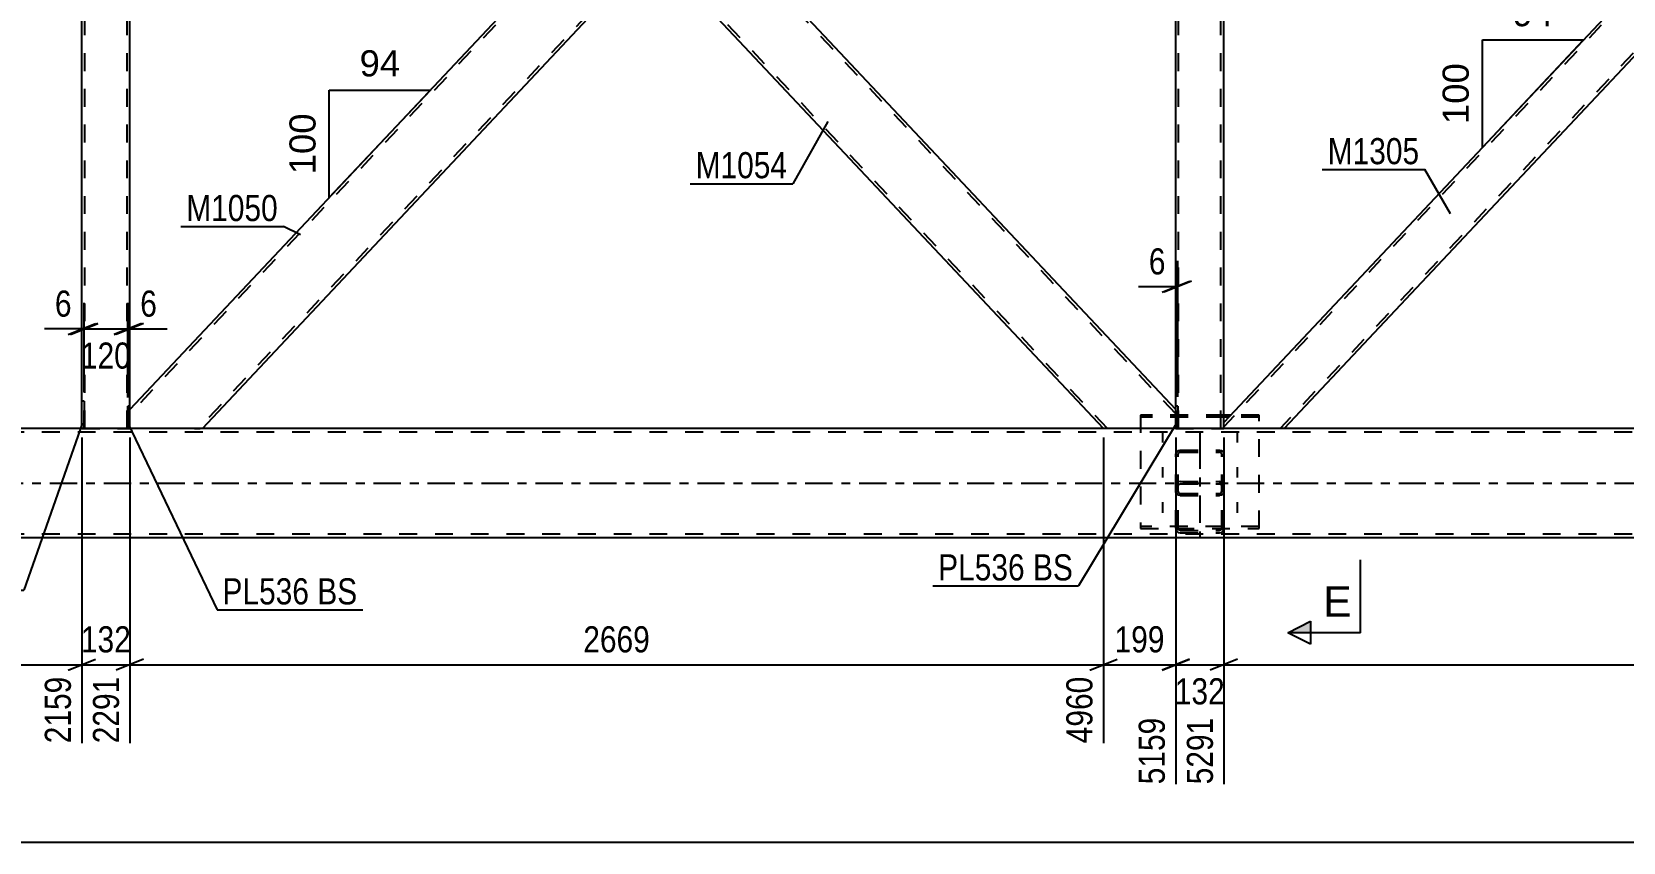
# Model space of a CAD drawing. Header units: millimetres. Extents: x -83 to 758, y -448 to 146.
# Drawn here: x 56.9 to 231.4, y -167 to -78.1 of the extents above; entities that cross this region are included whole.
import ezdxf

# ---------------------------------------------------------------- set-up
doc = ezdxf.new("R2010")
doc.units = ezdxf.units.MM
doc.linetypes.add('DXK_LINE_DOT2', pattern=[3.9198, 1.9599, -1.9599])
doc.linetypes.add('DXK_LINE_DOT3', pattern=[5.9187, 2.979, -0.9799, 0.9799, -0.9799])
doc.styles.add('Arial', font='ARIAL.TTF', dxfattribs={"height": 0.2})
doc.styles.add('Arial Narrow', font='ARIALN.TTF', dxfattribs={"height": 0.2})

# ---------------------------------------------------------------- blocks, each defined once
blk = doc.blocks.new('Part-761555509-3440 - 3427')
at = {"color": 2, "linetype": 'Continuous'}
for p, q in [((67.4, -121.6), (67.4, -119.14)), ((67.64, -119.14), (67.4, -119.14)), ((67.64, -121.6), (67.64, -119.14)), ((67.64, -121.6), (67.4, -121.6))]:
    blk.add_line(p, q, dxfattribs=at)
blk = doc.blocks.new('Bolt-761555509-3509 - 3427')
at = {"color": 1, "linetype": 'DXK_LINE_DOT2'}
for p, q in [((180.91, -122), (180.91, -123.13)), ((185.01, -122), (185.01, -123.13)), ((189.11, -122), (189.11, -123.13)), ((180.91, -125.85), (180.91, -126.98)), ((189.11, -125.85), (189.11, -126.98)), ((180.91, -129.7), (180.91, -130.84)), ((185.01, -129.7), (185.01, -130.84)), ((189.11, -129.7), (189.11, -130.84))]:
    blk.add_line(p, q, dxfattribs=at)
blk = doc.blocks.new('Part-761555509-3445 - 3427')
at = {"color": 7, "linetype": 'DXK_LINE_DOT2'}
for p, q in [((67.4, -121.6), (67.4, -119.14)), ((67.64, -119.14), (67.4, -119.14)), ((67.64, -121.6), (67.64, -119.14)), ((67.64, -121.6), (67.4, -121.6))]:
    blk.add_line(p, q, dxfattribs=at)
blk = doc.blocks.new('Part-761555509-3528 - 3427')
at = {"color": 7, "linetype": 'DXK_LINE_DOT2'}
for p, q in [((187.64, -6), (182.36, -6)), ((182.36, -8.46), (182.36, -6)), ((182.68, -121.6), (182.68, -6)), ((187.32, -121.6), (187.32, -6)), ((187.64, -6.66), (187.64, -6)), ((182.36, -121.6), (182.36, -119.14)), ((182.36, -121.6), (187.64, -121.6)), ((187.64, -121.6), (187.64, -120.94))]:
    blk.add_line(p, q, dxfattribs=at)
at = {"color": 2, "linetype": 'Continuous'}
for p, q in [((187.64, -120.94), (187.64, -6.66)), ((182.36, -119.14), (182.36, -8.46))]:
    blk.add_line(p, q, dxfattribs=at)
blk = doc.blocks.new('Part-761555509-3681 - 3427')
at = {"color": 7, "linetype": 'DXK_LINE_DOT3'}
blk.add_line((185.01, -123.04), (185.01, -133.66), dxfattribs=at)
at = {"color": 7, "linetype": 'DXK_LINE_DOT2'}
for p, q in [((182.37, -124.43), (182.41, -124.26)), ((182.37, -132.54), (182.37, -124.43)), ((182.41, -124.26), (182.51, -124.12)), ((182.51, -124.12), (182.67, -124.02)), ((182.63, -124.35), (182.61, -124.43)), ((182.61, -132.54), (182.61, -124.43)), ((182.68, -124.27), (182.63, -124.35)), ((182.67, -124.02), (182.85, -123.98)), ((182.76, -124.23), (182.68, -124.27)), ((182.85, -124.21), (182.76, -124.23)), ((182.85, -123.98), (187.17, -123.98)), ((182.85, -124.21), (187.17, -124.21)), ((187.17, -123.98), (187.35, -124.02)), ((187.26, -124.23), (187.17, -124.21)), ((187.34, -124.27), (187.26, -124.23)), ((187.39, -124.35), (187.34, -124.27)), ((187.35, -124.02), (187.51, -124.12)), ((187.41, -124.43), (187.39, -124.35)), ((187.41, -132.54), (187.41, -124.43)), ((187.51, -124.12), (187.61, -124.26)), ((187.61, -124.26), (187.65, -124.43)), ((187.65, -132.54), (187.65, -124.43)), ((182.85, -127.43), (182.67, -127.47)), ((182.85, -127.43), (187.17, -127.43)), ((187.35, -127.47), (187.17, -127.43)), ((182.41, -127.75), (182.37, -127.94)), ((182.41, -128.67), (182.37, -128.49)), ((182.51, -128.81), (182.41, -128.67)), ((182.67, -128.91), (182.51, -128.81)), ((182.61, -127.94), (182.63, -127.84)), ((182.61, -128.49), (182.63, -128.58)), ((182.63, -127.84), (182.68, -127.76)), ((182.63, -128.58), (182.68, -128.65)), ((182.85, -128.94), (182.67, -128.91)), ((182.68, -127.76), (182.76, -127.7)), ((182.68, -128.65), (182.76, -128.7)), ((182.76, -127.7), (182.85, -127.69)), ((182.76, -128.7), (182.85, -128.72)), ((182.85, -127.69), (187.17, -127.69)), ((182.85, -128.72), (187.17, -128.72)), ((182.85, -128.94), (187.17, -128.94)), ((187.17, -127.69), (187.26, -127.7)), ((187.17, -128.72), (187.26, -128.7)), ((187.35, -128.91), (187.17, -128.94)), ((187.26, -127.7), (187.34, -127.76)), ((187.26, -128.7), (187.34, -128.65)), ((187.34, -127.76), (187.39, -127.84)), ((187.34, -128.65), (187.39, -128.58)), ((187.51, -128.81), (187.35, -128.91)), ((187.39, -127.84), (187.41, -127.94)), ((187.39, -128.58), (187.41, -128.49)), ((187.61, -128.67), (187.51, -128.81)), ((187.65, -127.94), (187.61, -127.75)), ((187.65, -128.49), (187.61, -128.67)), ((182.37, -132.54), (182.41, -132.73)), ((182.63, -132.64), (182.61, -132.54)), ((182.68, -132.72), (182.63, -132.64)), ((187.39, -132.64), (187.34, -132.72)), ((187.41, -132.54), (187.39, -132.64)), ((187.61, -132.73), (187.65, -132.54)), ((182.67, -133.01), (182.85, -133.05)), ((182.76, -132.77), (182.68, -132.72)), ((182.85, -132.79), (182.76, -132.77)), ((182.85, -132.79), (187.17, -132.79)), ((182.85, -133.05), (187.17, -133.05)), ((187.26, -132.77), (187.17, -132.79)), ((187.17, -133.05), (187.35, -133.01)), ((187.34, -132.72), (187.26, -132.77))]:
    blk.add_line(p, q, dxfattribs=at)
for centre, start, end in [((182.87, -127.92), 114.32, 159.2417), ((187.15, -127.92), 20.7583, 65.68), ((182.87, -132.56), 200.7583, 245.68), ((187.15, -132.56), 294.32, 339.2417)]:
    blk.add_arc(centre, 0.496, start, end, dxfattribs=at)
blk = doc.blocks.new('Part-761555509-3483 - 3427')
at = {"color": 7, "linetype": 'DXK_LINE_DOT2'}
for p, q in [((644, -122), (-24, -122)), ((62.6, -121.6), (62.36, -121.6)), ((644, -121.6), (67.4, -121.6)), ((75.52, -121.6), (67.64, -121.6)), ((182.6, -121.6), (174.48, -121.6)), ((644, -133.2), (-24, -133.2))]:
    blk.add_line(p, q, dxfattribs=at)
at = {"color": 2, "linetype": 'Continuous'}
for p, q in [((62.36, -121.6), (-19.2, -121.6)), ((67.4, -121.6), (62.6, -121.6)), ((67.64, -121.6), (67.64, -121.6)), ((174.48, -121.6), (75.52, -121.6)), ((639.2, -121.6), (182.6, -121.6)), ((644, -133.6), (-24, -133.6))]:
    blk.add_line(p, q, dxfattribs=at)
at = {"color": 7, "linetype": 'DXK_LINE_DOT3'}
blk.add_line((-24, -127.6), (644, -127.6), dxfattribs=at)
blk = doc.blocks.new('Part-761555509-3559 - 3427')
at = {"color": 2, "linetype": 'Continuous'}
for p, q in [((125, -69.05), (129.94, -63.8)), ((182.36, -119.54), (129.94, -63.8)), ((174.42, -121.6), (125, -69.05)), ((182.36, -121.6), (174.48, -121.6))]:
    blk.add_line(p, q, dxfattribs=at)
at = {"color": 7, "linetype": 'DXK_LINE_DOT2'}
for p, q in [((182.36, -120), (129.72, -64.03)), ((125.22, -68.82), (125.24, -68.8)), ((174.86, -121.6), (125.22, -68.82)), ((182.36, -121.6), (182.36, -119.54)), ((174.48, -121.6), (174.42, -121.6))]:
    blk.add_line(p, q, dxfattribs=at)
blk = doc.blocks.new('Part-761555509-3604 - 3427')
at = {"color": 7, "linetype": 'DXK_LINE_DOT2'}
for p, q in [((187.64, -120.14), (178.51, -120.14)), ((178.51, -120.14), (178.51, -132.57)), ((187.64, -120.36), (178.51, -120.36)), ((191.51, -120.36), (188.19, -120.36)), ((191.51, -120.14), (188.39, -120.14)), ((191.51, -132.57), (191.51, -120.14)), ((191.51, -132.35), (178.51, -132.35)), ((178.51, -132.57), (191.51, -132.57))]:
    blk.add_line(p, q, dxfattribs=at)
at = {"color": 2, "linetype": 'Continuous'}
for p, q in [((188.39, -120.14), (187.64, -120.14)), ((188.19, -120.36), (187.64, -120.36))]:
    blk.add_line(p, q, dxfattribs=at)
blk = doc.blocks.new('Part-761555509-3640 - 3427')
at = {"color": 7, "linetype": 'DXK_LINE_DOT2'}
for p, q in [((174.86, -6), (67.64, -120)), ((174.48, -6), (174.42, -6)), ((174.86, -6), (174.89, -6)), ((182.36, -8.06), (182.36, -6)), ((182.36, -7.59), (75.15, -121.6)), ((125, -58.54), (120.06, -63.8)), ((129.94, -63.8), (125, -69.05)), ((67.64, -120.47), (67.64, -119.54)), ((74.71, -121.6), (75.33, -121.6)), ((75.58, -121.6), (75.52, -121.6))]:
    blk.add_line(p, q, dxfattribs=at)
at = {"color": 2, "linetype": 'Continuous'}
for p, q in [((174.42, -6), (125, -58.54)), ((174.48, -6), (174.48, -6)), ((182.36, -6), (174.48, -6)), ((182.36, -8.06), (129.94, -63.8)), ((120.06, -63.8), (67.64, -119.54)), ((75.58, -121.6), (125, -69.05)), ((67.64, -121.6), (67.64, -120.47)), ((74.71, -121.6), (67.64, -121.6)), ((75.52, -121.6), (74.71, -121.6)), ((75.52, -121.6), (75.52, -121.6))]:
    blk.add_line(p, q, dxfattribs=at)
blk = doc.blocks.new('Part-761555509-3655 - 3427')
at = {"color": 7, "linetype": 'DXK_LINE_DOT2'}
for p, q in [((296.17, -6), (187.64, -121.41)), ((302.36, -6.19), (193.83, -121.6)), ((302.36, -6), (295.73, -6)), ((245, -59.95), (241.38, -63.8)), ((248.62, -63.8), (245, -67.65)), ((194.27, -121.6), (187.64, -121.6))]:
    blk.add_line(p, q, dxfattribs=at)
at = {"color": 2, "linetype": 'Continuous'}
for p, q in [((295.73, -6), (245, -59.95)), ((302.36, -6.66), (248.62, -63.8)), ((302.36, -6.66), (302.36, -6)), ((241.38, -63.8), (187.64, -120.94)), ((245, -67.65), (194.27, -121.6)), ((187.64, -121.6), (187.64, -120.94))]:
    blk.add_line(p, q, dxfattribs=at)
blk = doc.blocks.new('Part-761555509-3727 - 3427')
at = {"color": 7, "linetype": 'DXK_LINE_DOT2'}
for p, q in [((67.64, -6), (62.36, -6)), ((62.36, -8.98), (62.36, -6)), ((62.68, -121.6), (62.68, -6)), ((67.32, -121.6), (67.32, -6)), ((67.64, -8.46), (67.64, -6)), ((62.36, -121.6), (62.36, -118.62)), ((67.64, -121.6), (67.64, -119.14)), ((62.36, -121.6), (67.64, -121.6))]:
    blk.add_line(p, q, dxfattribs=at)
at = {"color": 2, "linetype": 'Continuous'}
for p, q in [((67.64, -119.14), (67.64, -8.46)), ((62.36, -118.62), (62.36, -8.98))]:
    blk.add_line(p, q, dxfattribs=at)
blk = doc.blocks.new('Part-761555509-3772 - 3427')
at = {"color": 2, "linetype": 'Continuous'}
for p, q in [((62.36, -121.6), (62.36, -118.62)), ((62.6, -118.62), (62.36, -118.62)), ((62.6, -118.62), (62.6, -121.6)), ((62.6, -121.6), (62.36, -121.6))]:
    blk.add_line(p, q, dxfattribs=at)
blk = doc.blocks.new('Part-761555509-3777 - 3427')
at = {"color": 7, "linetype": 'DXK_LINE_DOT2'}
for p, q in [((62.36, -121.6), (62.36, -118.62)), ((62.6, -118.62), (62.36, -118.62)), ((62.6, -121.6), (62.6, -118.62)), ((62.6, -121.6), (62.36, -121.6))]:
    blk.add_line(p, q, dxfattribs=at)
blk = doc.blocks.new('Part-761555509-3856 - 3427')
at = {"color": 2, "linetype": 'Continuous'}
for p, q in [((182.36, -121.6), (182.36, -119.14)), ((182.6, -119.14), (182.36, -119.14)), ((182.6, -119.14), (182.6, -121.6)), ((182.6, -121.6), (182.36, -121.6))]:
    blk.add_line(p, q, dxfattribs=at)
blk = doc.blocks.new('Part-761555509-3861 - 3427')
at = {"color": 7, "linetype": 'DXK_LINE_DOT2'}
for p, q in [((182.36, -121.6), (182.36, -119.14)), ((182.6, -119.14), (182.36, -119.14)), ((182.6, -121.6), (182.6, -119.14)), ((182.6, -121.6), (182.36, -121.6))]:
    blk.add_line(p, q, dxfattribs=at)
blk = doc.blocks.new('AngleDimension-761555509-8432 - 3427')
at = {"color": 7, "linetype": 'Continuous'}
for p, q in [((89.5, -84.49), (100.6, -84.49)), ((89.5, -96.29), (100.6, -84.49)), ((89.5, -96.29), (89.5, -84.49)), ((91.95, -93.68), (100.6, -84.49))]:
    blk.add_line(p, q, dxfattribs=at)
at = {"color": 0}
for points in [[(97.87, -83.59), (97.87, -79.39), (92.23, -79.39), (92.23, -83.59)], [(88.6, -86.46), (84.4, -86.46), (84.4, -94.33), (88.6, -94.33)]]:
    blk.add_wipeout(points, dxfattribs=at)
at = {"color": 3, "style": 'Arial'}
blk.add_text('94', height=2.865, dxfattribs=at).set_placement((92.83, -82.99))
blk.add_text('100', height=2.865, rotation=90.0002, dxfattribs=at).set_placement((88, -93.73))
blk = doc.blocks.new('StraightDimension-761555509-4618 - 3427')
at = {"color": 7, "linetype": 'Continuous'}
for p, q in [((182.36, -122.6), (182.36, -160.63)), ((187.64, -122.6), (187.64, -160.63)), ((180.86, -148.11), (183.86, -146.91)), ((182.36, -147.51), (187.64, -147.51)), ((189.14, -146.91), (186.14, -148.11))]:
    blk.add_line(p, q, dxfattribs=at)
at = {"color": 0}
blk.add_wipeout([(188.34, -152.46), (188.34, -148.26), (181.66, -148.26), (181.66, -152.46)], dxfattribs=at)
at = {"color": 0, "linetype": 'Continuous'}
blk.add_wipeout([(187.04, -152.71), (182.84, -152.71), (182.84, -161.23), (187.04, -161.23)], dxfattribs=at)
at = {"color": 3, "style": 'Arial Narrow'}
blk.add_text('132', height=2.863, dxfattribs=at).set_placement((182.26, -151.86))
at = {"color": 3, "linetype": 'Continuous', "style": 'Arial Narrow'}
blk.add_text('5291', height=2.863, rotation=90.0002, dxfattribs=at).set_placement((186.44, -160.63))
blk = doc.blocks.new('StraightDimension-761555509-4569 - 3427')
at = {"color": 7, "linetype": 'Continuous'}
for p, q in [((62.36, -122.6), (62.36, -156.13)), ((67.64, -122.6), (67.64, -156.13)), ((60.86, -148.11), (63.86, -146.91)), ((62.36, -147.51), (67.64, -147.51)), ((69.14, -146.91), (66.14, -148.11))]:
    blk.add_line(p, q, dxfattribs=at)
at = {"color": 0}
blk.add_wipeout([(68.34, -146.76), (68.34, -142.56), (61.66, -142.56), (61.66, -146.76)], dxfattribs=at)
at = {"color": 0, "linetype": 'Continuous'}
blk.add_wipeout([(67.04, -148.21), (62.84, -148.21), (62.84, -156.73), (67.04, -156.73)], dxfattribs=at)
at = {"color": 3, "style": 'Arial Narrow'}
blk.add_text('132', height=2.863, dxfattribs=at).set_placement((62.26, -146.16))
at = {"color": 3, "linetype": 'Continuous', "style": 'Arial Narrow'}
blk.add_text('2291', height=2.863, rotation=90.0002, dxfattribs=at).set_placement((66.44, -156.13))
blk = doc.blocks.new('StraightDimension-761555509-8391 - 3427')
at = {"color": 7, "linetype": 'Continuous'}
blk.add_line((-25, -166.98), (705, -166.98), dxfattribs=at)
blk = doc.blocks.new('StraightDimension-761555509-4849 - 3427')
at = {"color": 7, "linetype": 'Continuous'}
for p, q in [((62.6, -117.62), (62.6, -108.29)), ((67.4, -118.19), (67.4, -108.29)), ((61.1, -111.29), (64.1, -110.09)), ((62.6, -110.69), (67.4, -110.69)), ((68.9, -110.09), (65.9, -111.29))]:
    blk.add_line(p, q, dxfattribs=at)
at = {"color": 0}
blk.add_wipeout([(68.34, -115.64), (68.34, -111.44), (61.66, -111.44), (61.66, -115.64)], dxfattribs=at)
at = {"color": 3, "style": 'Arial Narrow'}
blk.add_text('120', height=2.863, dxfattribs=at).set_placement((62.26, -115.04))
blk = doc.blocks.new('AngleDimension-761555509-8418 - 3427')
at = {"color": 7, "linetype": 'Continuous'}
for p, q in [((216, -78.99), (227.1, -78.99)), ((216, -90.79), (227.1, -78.99)), ((216, -90.79), (216, -78.99)), ((215.92, -90.87), (216, -90.79))]:
    blk.add_line(p, q, dxfattribs=at)
at = {"color": 0}
for points in [[(224.37, -78.09), (224.37, -73.89), (218.72, -73.89), (218.72, -78.09)], [(215.1, -80.95), (210.9, -80.95), (210.9, -88.82), (215.1, -88.82)]]:
    blk.add_wipeout(points, dxfattribs=at)
at = {"color": 3, "style": 'Arial'}
blk.add_text('94', height=2.865, dxfattribs=at).set_placement((219.32, -77.49))
blk.add_text('100', height=2.865, rotation=90.0002, dxfattribs=at).set_placement((214.5, -88.22))
blk = doc.blocks.new('StraightDimension-761555509-4603 - 3427')
at = {"color": 7, "linetype": 'Continuous'}
for p, q in [((174.42, -122.6), (174.42, -156.13)), ((182.36, -122.6), (182.36, -160.63)), ((172.92, -148.11), (175.92, -146.91)), ((174.42, -147.51), (182.36, -147.51)), ((183.86, -146.91), (180.86, -148.11))]:
    blk.add_line(p, q, dxfattribs=at)
at = {"color": 0}
blk.add_wipeout([(181.73, -146.76), (181.73, -142.56), (175.05, -142.56), (175.05, -146.76)], dxfattribs=at)
at = {"color": 0, "linetype": 'Continuous'}
blk.add_wipeout([(181.76, -152.71), (177.56, -152.71), (177.56, -161.23), (181.76, -161.23)], dxfattribs=at)
at = {"color": 3, "style": 'Arial Narrow'}
blk.add_text('199', height=2.863, dxfattribs=at).set_placement((175.65, -146.16))
at = {"color": 3, "linetype": 'Continuous', "style": 'Arial Narrow'}
blk.add_text('5159', height=2.863, rotation=90.0002, dxfattribs=at).set_placement((181.16, -160.63))
blk = doc.blocks.new('StraightDimension-761555509-3945 - 3427')
at = {"color": 7, "linetype": 'Continuous'}
for p, q in [((20.59, -7.5), (19.39, -4.5)), ((66.64, -6), (17.14, -6)), ((19.99, -121.6), (19.99, -6)), ((19.39, -120.1), (20.59, -123.1)), ((61.36, -121.6), (17.14, -121.6))]:
    blk.add_line(p, q, dxfattribs=at)
at = {"color": 0}
blk.add_wipeout([(19.24, -59.54), (15.04, -59.54), (15.04, -68.06), (19.24, -68.06)], dxfattribs=at)
at = {"color": 3, "style": 'Arial Narrow'}
blk.add_text('2890', height=2.863, rotation=90.0002, dxfattribs=at).set_placement((18.64, -67.46))
blk = doc.blocks.new('StraightDimension-761555509-4559 - 3427')
at = {"color": 7, "linetype": 'Continuous'}
for p, q in [((62.36, -122.6), (62.36, -156.13)), ((-24, -134.6), (-24, -150.64)), ((-22.5, -146.91), (-25.5, -148.11)), ((-24, -147.51), (62.36, -147.51)), ((60.86, -148.11), (63.86, -146.91))]:
    blk.add_line(p, q, dxfattribs=at)
at = {"color": 0}
blk.add_wipeout([(23.44, -146.76), (23.44, -142.56), (14.92, -142.56), (14.92, -146.76)], dxfattribs=at)
at = {"color": 0, "linetype": 'Continuous'}
for points in [[(-24.6, -148.21), (-28.8, -148.21), (-28.8, -151.24), (-24.6, -151.24)], [(61.76, -148.21), (57.56, -148.21), (57.56, -156.73), (61.76, -156.73)]]:
    blk.add_wipeout(points, dxfattribs=at)
at = {"color": 3, "style": 'Arial Narrow'}
blk.add_text('2159', height=2.863, dxfattribs=at).set_placement((15.52, -146.16))
at = {"color": 3, "linetype": 'Continuous', "style": 'Arial Narrow'}
for s, height, p in [('0', 2.86, (-25.2, -150.64)), ('2159', 2.863, (61.16, -156.13))]:
    blk.add_text(s, height=height, rotation=90.0002, dxfattribs=at).set_placement(p)
blk = doc.blocks.new('StraightDimension-761555509-4584 - 3427')
at = {"color": 7, "linetype": 'Continuous'}
for p, q in [((67.64, -122.6), (67.64, -156.13)), ((174.42, -122.6), (174.42, -156.13)), ((69.14, -146.91), (66.14, -148.11)), ((67.64, -147.51), (174.42, -147.51)), ((172.92, -148.11), (175.92, -146.91))]:
    blk.add_line(p, q, dxfattribs=at)
at = {"color": 0}
blk.add_wipeout([(125.28, -146.76), (125.28, -142.56), (116.77, -142.56), (116.77, -146.76)], dxfattribs=at)
at = {"color": 0, "linetype": 'Continuous'}
blk.add_wipeout([(173.82, -148.21), (169.62, -148.21), (169.62, -156.73), (173.82, -156.73)], dxfattribs=at)
at = {"color": 3, "style": 'Arial Narrow'}
blk.add_text('2669', height=2.863, dxfattribs=at).set_placement((117.37, -146.16))
at = {"color": 3, "linetype": 'Continuous', "style": 'Arial Narrow'}
blk.add_text('4960', height=2.863, rotation=90.0002, dxfattribs=at).set_placement((173.22, -156.13))
blk = doc.blocks.new('StraightDimension-761555509-4630 - 3427')
at = {"color": 7, "linetype": 'Continuous'}
for p, q in [((187.64, -122.6), (187.64, -160.63)), ((295.73, -122.6), (295.73, -156.13)), ((189.14, -146.91), (186.14, -148.11)), ((187.64, -147.51), (295.73, -147.51)), ((294.23, -148.11), (297.23, -146.91))]:
    blk.add_line(p, q, dxfattribs=at)
at = {"color": 0}
blk.add_wipeout([(245.94, -146.76), (245.94, -142.56), (237.43, -142.56), (237.43, -146.76)], dxfattribs=at)
at = {"color": 0, "linetype": 'Continuous'}
blk.add_wipeout([(295.13, -148.21), (290.93, -148.21), (290.93, -156.73), (295.13, -156.73)], dxfattribs=at)
at = {"color": 3, "style": 'Arial Narrow'}
blk.add_text('2702', height=2.863, dxfattribs=at).set_placement((238.03, -146.16))
at = {"color": 3, "linetype": 'Continuous', "style": 'Arial Narrow'}
blk.add_text('7993', height=2.863, rotation=90.0002, dxfattribs=at).set_placement((294.53, -156.13))
blk = doc.blocks.new('StraightDimension-761555509-4871 - 3427')
at = {"color": 7, "linetype": 'Continuous'}
for p, q in [((62.36, -117.81), (62.36, -107.84)), ((62.6, -117.62), (62.6, -107.84)), ((60.86, -111.29), (63.86, -110.09)), ((64.1, -110.09), (61.1, -111.29)), ((62.36, -110.69), (62.6, -110.69))]:
    blk.add_line(p, q, dxfattribs=at)
at = {"color": 0}
blk.add_wipeout([(61.84, -109.94), (61.84, -105.74), (58.81, -105.74), (58.81, -109.94)], dxfattribs=at)
at = {"color": 7, "linetype": 'Continuous'}
blk.add_line((62.36, -110.69), (58.28, -110.69), dxfattribs=at)
blk.add_line((62.36, -110.69), (58.28, -110.69), dxfattribs=at)
at = {"color": 3, "style": 'Arial Narrow'}
blk.add_text('6', height=2.86, dxfattribs=at).set_placement((59.41, -109.34))
blk = doc.blocks.new('StraightDimension-761555509-4896 - 3427')
at = {"color": 7, "linetype": 'Continuous'}
for p, q in [((67.4, -118.19), (67.4, -107.84)), ((67.64, -118.14), (67.64, -107.84)), ((65.9, -111.29), (68.9, -110.09)), ((69.14, -110.09), (66.14, -111.29)), ((67.4, -110.69), (67.64, -110.69))]:
    blk.add_line(p, q, dxfattribs=at)
at = {"color": 0}
blk.add_wipeout([(71.19, -109.94), (71.19, -105.74), (68.17, -105.74), (68.17, -109.94)], dxfattribs=at)
at = {"color": 7, "linetype": 'Continuous'}
blk.add_line((67.64, -110.69), (71.72, -110.69), dxfattribs=at)
blk.add_line((67.64, -110.69), (71.72, -110.69), dxfattribs=at)
at = {"color": 3, "style": 'Arial Narrow'}
blk.add_text('6', height=2.86, dxfattribs=at).set_placement((68.77, -109.34))
blk = doc.blocks.new('StraightDimension-761555509-4931 - 3427')
at = {"color": 7, "linetype": 'Continuous'}
for p, q in [((182.36, -118.14), (182.36, -103.21)), ((182.6, -118.14), (182.6, -103.21)), ((180.86, -106.66), (183.86, -105.46)), ((184.1, -105.46), (181.1, -106.66)), ((182.36, -106.06), (182.6, -106.06))]:
    blk.add_line(p, q, dxfattribs=at)
at = {"color": 0}
blk.add_wipeout([(181.84, -105.31), (181.84, -101.11), (178.81, -101.11), (178.81, -105.31)], dxfattribs=at)
at = {"color": 7, "linetype": 'Continuous'}
blk.add_line((182.36, -106.06), (178.28, -106.06), dxfattribs=at)
blk.add_line((182.36, -106.06), (178.28, -106.06), dxfattribs=at)
at = {"color": 3, "style": 'Arial Narrow'}
blk.add_text('6', height=2.86, dxfattribs=at).set_placement((179.41, -104.71))
blk = doc.blocks.new('Mark-761555509-3651 - 3427')
at = {"color": 0}
blk.add_wipeout([(209.09, -92.62), (209.09, -89.62), (199.03, -89.62), (199.03, -92.62)], dxfattribs=at)
blk.add_wipeout([(209.09, -92.62), (209.09, -89.62), (199.03, -89.62), (199.03, -92.62)], dxfattribs=at)
at = {"color": 30, "linetype": 'Continuous'}
for p in [(198.43, -93.22), (212.49, -98.05)]:
    blk.add_line(p, (209.69, -93.22), dxfattribs=at)
at = {"color": 3, "style": 'Arial Narrow'}
blk.add_text('M1305', height=2.863, dxfattribs=at).set_placement((199.03, -92.62))
blk = doc.blocks.new('Mark-761555509-3555 - 3427')
at = {"color": 0}
blk.add_wipeout([(139.74, -94.16), (139.74, -91.16), (129.69, -91.16), (129.69, -94.16)], dxfattribs=at)
blk.add_wipeout([(139.74, -94.16), (139.74, -91.16), (129.69, -91.16), (129.69, -94.16)], dxfattribs=at)
at = {"color": 30, "linetype": 'Continuous'}
for p in [(144.2, -87.93), (129.09, -94.76)]:
    blk.add_line(p, (140.34, -94.76), dxfattribs=at)
at = {"color": 3, "style": 'Arial Narrow'}
blk.add_text('M1054', height=2.863, dxfattribs=at).set_placement((129.69, -94.16))
blk = doc.blocks.new('Mark-761555509-3636 - 3427')
at = {"color": 0}
blk.add_wipeout([(83.87, -98.86), (83.87, -95.86), (73.82, -95.86), (73.82, -98.86)], dxfattribs=at)
blk.add_wipeout([(83.87, -98.86), (83.87, -95.86), (73.82, -95.86), (73.82, -98.86)], dxfattribs=at)
at = {"color": 30, "linetype": 'Continuous'}
for p in [(73.22, -99.46), (86.35, -100.35)]:
    blk.add_line(p, (84.47, -99.46), dxfattribs=at)
at = {"color": 3, "style": 'Arial Narrow'}
blk.add_text('M1050', height=2.863, dxfattribs=at).set_placement((73.82, -98.86))
blk = doc.blocks.new('SectionMark-761555509-4958 - 3427')
at = {"linetype": 'Continuous'}
for points in [[(197.14, 23.78), (197.14, 22.53), (194.64, 23.78)], [(197.14, -142.75), (197.14, -144), (194.64, -144)]]:
    blk.add_hatch(color=6, dxfattribs=at).paths.add_polyline_path(points)
at = {"color": 6, "linetype": 'Continuous'}
for p, q in [((194.64, 23.78), (197.14, 25.03)), ((197.14, 22.53), (197.14, 25.03)), ((202.64, 23.78), (194.64, 23.78)), ((194.64, 23.78), (197.14, 22.53)), ((202.64, 23.78), (202.64, 15.78)), ((202.64, -144), (202.64, -136)), ((194.64, -144), (197.14, -142.75)), ((197.14, -142.75), (197.14, -145.25)), ((202.64, -144), (194.64, -144)), ((197.14, -145.25), (194.64, -144))]:
    blk.add_line(p, q, dxfattribs=at)
at = {"color": 0, "linetype": 'Continuous'}
for points in [[(201.64, 18.53), (201.64, 22.03), (198.53, 22.03), (198.53, 18.53)], [(201.64, -142.25), (201.64, -138.75), (198.53, -138.75), (198.53, -142.25)]]:
    blk.add_wipeout(points, dxfattribs=at)
at = {"color": 3, "linetype": 'Continuous', "style": 'Arial'}
for p in [(198.53, 18.53), (198.53, -142.25)]:
    blk.add_text('E', height=3.34, dxfattribs=at).set_placement(p)
blk = doc.blocks.new('MarkSet-761555509-5053 - 3427')
at = {"color": 0}
for points in [[(50.11, -138.72), (50.11, -135.72), (40.61, -135.72), (40.61, -138.72)], [(55.39, -138.72), (55.39, -135.72), (51.01, -135.72), (51.01, -138.72)]]:
    blk.add_wipeout(points, dxfattribs=at)
for points in [[(50.11, -138.72), (50.11, -135.72), (40.61, -135.72), (40.61, -138.72)], [(55.39, -138.72), (55.39, -135.72), (51.01, -135.72), (51.01, -138.72)]]:
    blk.add_wipeout(points, dxfattribs=at)
at = {"color": 30, "linetype": 'Continuous'}
for p in [(62.42, -120.99), (40.01, -139.32)]:
    blk.add_line(p, (55.99, -139.32), dxfattribs=at)
at = {"color": 3, "style": 'Arial Narrow'}
for s, p in [('PL539', (40.61, -138.72)), ('BS', (51.01, -138.72))]:
    blk.add_text(s, height=2.863, dxfattribs=at).set_placement(p)
blk = doc.blocks.new('MarkSet-761555509-5075 - 3427')
at = {"color": 0}
for points in [[(165.8, -138.27), (165.8, -135.27), (156.3, -135.27), (156.3, -138.27)], [(171.08, -138.27), (171.08, -135.27), (166.7, -135.27), (166.7, -138.27)]]:
    blk.add_wipeout(points, dxfattribs=at)
for points in [[(165.8, -138.27), (165.8, -135.27), (156.3, -135.27), (156.3, -138.27)], [(171.08, -138.27), (171.08, -135.27), (166.7, -135.27), (166.7, -138.27)]]:
    blk.add_wipeout(points, dxfattribs=at)
at = {"color": 30, "linetype": 'Continuous'}
for p in [(182.42, -121.1), (155.7, -138.87)]:
    blk.add_line(p, (171.68, -138.87), dxfattribs=at)
at = {"color": 3, "style": 'Arial Narrow'}
for s, p in [('PL536', (156.3, -138.27)), ('BS', (166.7, -138.27))]:
    blk.add_text(s, height=2.863, dxfattribs=at).set_placement(p)
blk = doc.blocks.new('MarkSet-761555509-5093 - 3427')
at = {"color": 0}
for points in [[(87.29, -140.9), (87.29, -137.9), (77.79, -137.9), (77.79, -140.9)], [(92.57, -140.9), (92.57, -137.9), (88.19, -137.9), (88.19, -140.9)]]:
    blk.add_wipeout(points, dxfattribs=at)
for points in [[(87.29, -140.9), (87.29, -137.9), (77.79, -137.9), (77.79, -140.9)], [(92.57, -140.9), (92.57, -137.9), (88.19, -137.9), (88.19, -140.9)]]:
    blk.add_wipeout(points, dxfattribs=at)
at = {"color": 30, "linetype": 'Continuous'}
for p, q in [((67.46, -121.1), (77.19, -141.5)), ((77.19, -141.5), (93.17, -141.5))]:
    blk.add_line(p, q, dxfattribs=at)
at = {"color": 3, "style": 'Arial Narrow'}
for s, p in [('PL536', (77.79, -140.9)), ('BS', (88.19, -140.9))]:
    blk.add_text(s, height=2.863, dxfattribs=at).set_placement(p)

msp = doc.modelspace()

# ---------------------------------------------------------------- block references
for name in ['Part-761555509-3727 - 3427', 'Part-761555509-3640 - 3427', 'Part-761555509-3528 - 3427', 'Part-761555509-3655 - 3427', 'Part-761555509-3559 - 3427', 'Part-761555509-3772 - 3427', 'Part-761555509-3777 - 3427', 'Part-761555509-3440 - 3427', 'Part-761555509-3445 - 3427', 'Part-761555509-3604 - 3427', 'Part-761555509-3856 - 3427', 'Part-761555509-3861 - 3427', 'Part-761555509-3483 - 3427', 'Bolt-761555509-3509 - 3427', 'Part-761555509-3681 - 3427']:
    msp.add_blockref(name, (0, 0))

# ---------------------------------------------------------------- next in the draw order: block references
for name in ['AngleDimension-761555509-8432 - 3427', 'StraightDimension-761555509-4569 - 3427', 'StraightDimension-761555509-4618 - 3427']:
    msp.add_blockref(name, (0, 0))

# ---------------------------------------------------------------- next in the draw order: block references
msp.add_blockref('StraightDimension-761555509-8391 - 3427', (0, 0))

# ---------------------------------------------------------------- next in the draw order: block references
for name in ['AngleDimension-761555509-8418 - 3427', 'Mark-761555509-3555 - 3427', 'Mark-761555509-3636 - 3427', 'StraightDimension-761555509-4931 - 3427', 'StraightDimension-761555509-4849 - 3427', 'StraightDimension-761555509-4603 - 3427', 'StraightDimension-761555509-4630 - 3427']:
    msp.add_blockref(name, (0, 0))

# ---------------------------------------------------------------- next in the draw order: block references
for name in ['StraightDimension-761555509-3945 - 3427', 'Mark-761555509-3651 - 3427']:
    msp.add_blockref(name, (0, 0))

# ---------------------------------------------------------------- next in the draw order: block references
for name in ['SectionMark-761555509-4958 - 3427', 'StraightDimension-761555509-4871 - 3427', 'StraightDimension-761555509-4896 - 3427', 'StraightDimension-761555509-4559 - 3427', 'StraightDimension-761555509-4584 - 3427']:
    msp.add_blockref(name, (0, 0))

# ---------------------------------------------------------------- next in the draw order: block references
for name in ['MarkSet-761555509-5053 - 3427', 'MarkSet-761555509-5093 - 3427', 'MarkSet-761555509-5075 - 3427']:
    msp.add_blockref(name, (0, 0))

doc.saveas('drawing.dxf')
